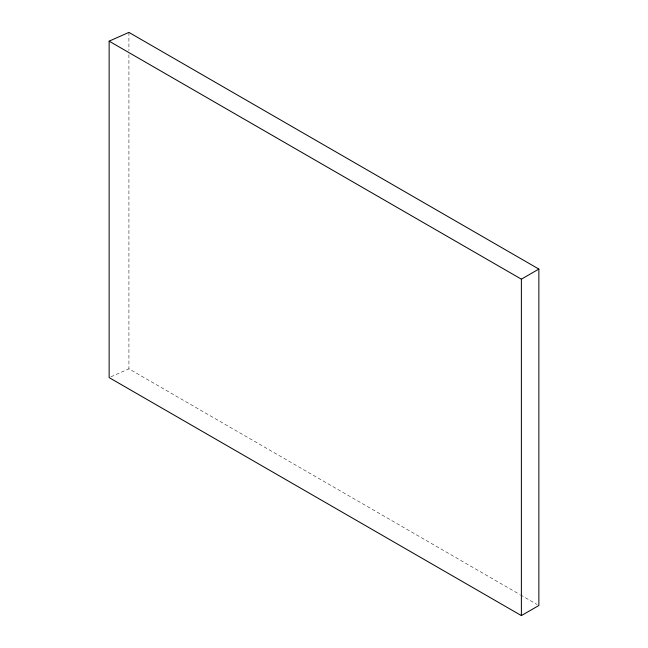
<?xml version="1.0" encoding="UTF-8"?>
<svg xmlns="http://www.w3.org/2000/svg" width="648" height="648" viewBox="0 0 648 648"><rect width="100%" height="100%" fill="white"/><g stroke="black" fill="none" stroke-linecap="round" stroke-linejoin="round"><path stroke-width="0.49" stroke-dasharray="3.24 2.43" d="M110.938 376.796L128.92 368.834L519.591 594.378M520.466 594.888L537.111 604.495M128.92 32.4L128.92 50.585M128.92 54.626L128.92 368.834"/><path stroke-width="0.97" d="M521.381 615.6L521.381 279.166L538.861 269.074L538.861 605.507L521.381 615.6L109.139 377.598L109.139 41.164L128.92 32.4L538.861 269.074M109.139 41.164L521.381 279.166"/></g></svg>
